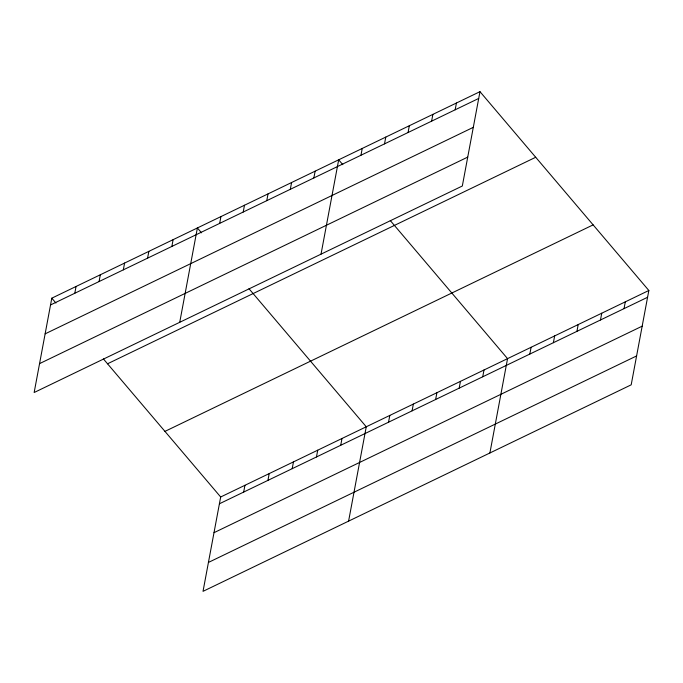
<?xml version="1.0" encoding="UTF-8"?>
<svg xmlns="http://www.w3.org/2000/svg" width="683" height="683" viewBox="0 0 683 683"><rect width="100%" height="100%" fill="white"/><g stroke="black" fill="none" stroke-linecap="round" stroke-linejoin="round"><path stroke-width="1.02" d="M51.806 298.172L34.15 392.512L462.323 186.007L479.978 91.659L51.806 298.172L55.938 303.03M74.797 293.255L76.069 286.467M99.061 281.55L100.333 274.762M123.324 269.853L124.596 263.066M147.588 258.148L148.86 251.361M171.851 246.443L173.123 239.656M179.731 322.299L197.387 227.96L201.511 232.818M219.661 223.384L220.933 216.596M243.216 212.029L244.488 205.242M266.763 200.674L268.035 193.887M103.406 358.925L220.677 496.993L203.022 591.341L631.194 384.828L648.85 290.488L479.978 91.659M290.318 189.311L291.581 182.523M243.669 492.084L244.941 485.297M313.864 177.956L315.136 171.168M267.932 480.38L269.204 473.592M321.027 254.153L338.683 159.805L342.815 164.671M292.196 468.675L293.468 461.887M360.966 155.237L362.229 148.45M316.46 456.97L317.732 450.182M384.512 143.882L385.784 137.095M340.723 445.273L341.995 438.486M408.058 132.519L409.33 125.732M348.595 521.129L366.259 426.781L248.988 288.713M431.613 121.164L432.885 114.377M388.533 422.214L389.805 415.426M455.16 109.809L456.432 103.022M412.088 410.85L413.352 404.063M435.634 399.495L436.907 392.708M459.181 388.14L460.453 381.353M482.736 376.777L483.999 369.99M489.899 452.983L507.554 358.635L390.283 220.558M529.829 354.067L531.101 347.28M553.384 342.704L554.656 335.916M576.93 331.349L578.202 324.562M600.477 319.994L601.749 313.207M624.031 308.631L625.304 301.843M50.533 304.959L478.706 98.446M45.129 333.85L473.302 127.345M39.554 363.621L467.735 157.107M107.53 363.783L535.711 157.269M164.945 431.383L593.126 224.878M220.677 496.993L648.85 290.488M219.405 503.781L647.578 297.276M214.001 532.68L642.174 326.167M208.426 562.442L636.599 355.937"/></g></svg>
